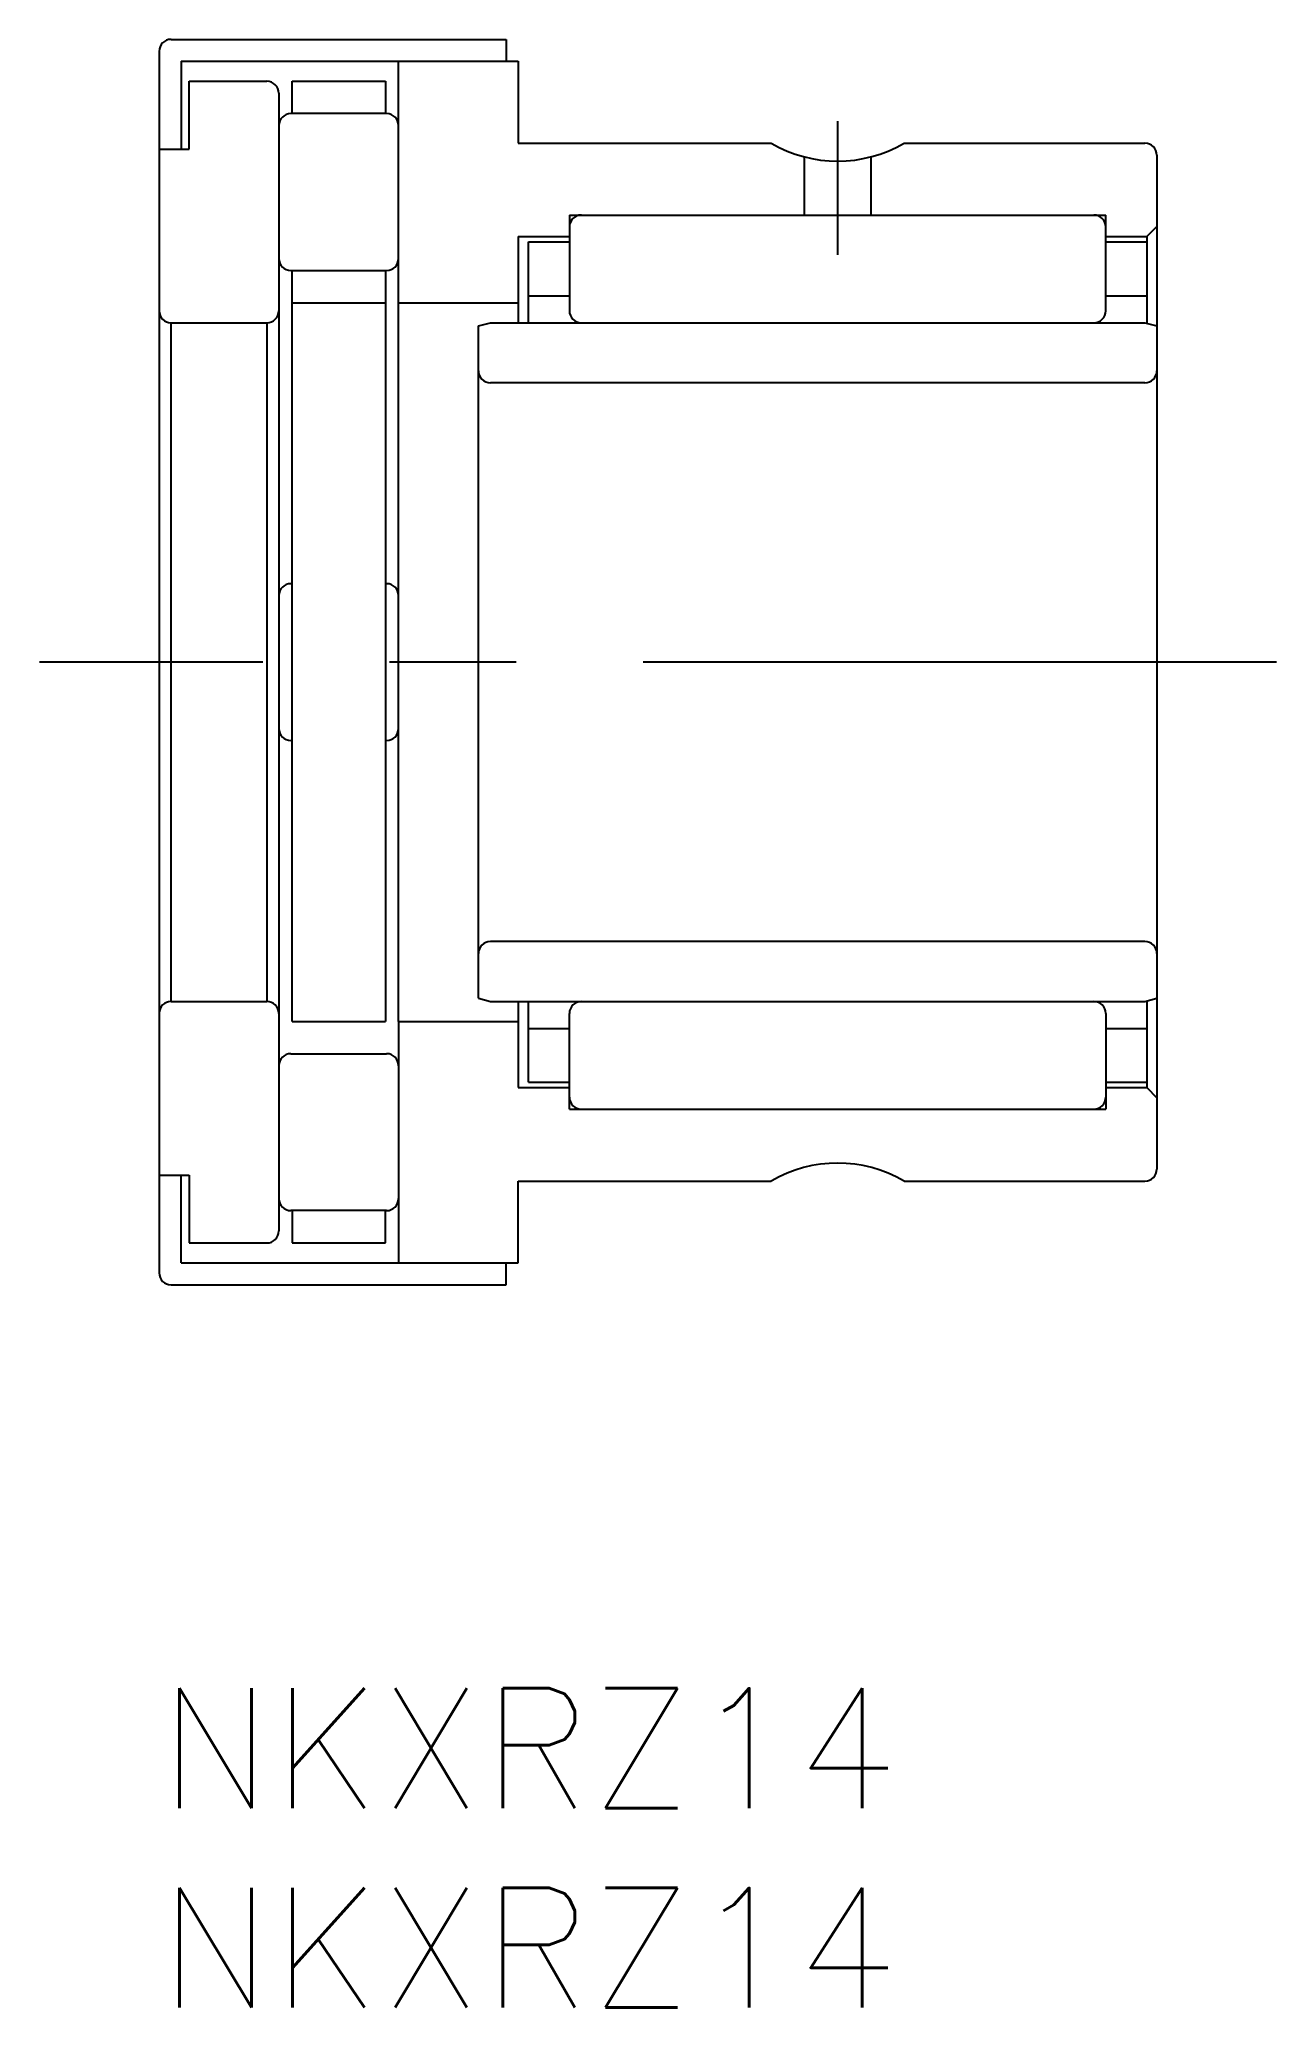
# Model space of a CAD drawing. Extents: x -3 to 28, y -8 to 41.3.
import ezdxf

# ---------------------------------------------------------------- set-up
doc = ezdxf.new("R2010")
doc.units = 0
doc.header["$LTSCALE"] = 0.5
doc.linetypes.add('CENTER', pattern=[50.8, 31.75, -6.35, 6.35, -6.35])
for name, color, linetype in [('MSM_CENTER', 1, 'CENTER'), ('MSM_CONTINUOUS', 7, 'CONTINUOUS'), ('MSM_PART_NUMBER', 7, 'CONTINUOUS')]:
    doc.layers.add(name, color=color, linetype=linetype)
doc.styles.get("Standard").update_dxf_attribs({"font": 'txt.shx', "height": 3, "bigfont": 'bigfont.shx'})

# ---------------------------------------------------------------- blocks, each defined once
blk = doc.blocks.new('*U2')
at = {"layer": 'MSM_PART_NUMBER'}
blk.add_text('NKXRZ14', height=3, dxfattribs=at).set_placement((0, -3))
blk = doc.blocks.new('*U3')
at = {"layer": 'MSM_PART_NUMBER'}
blk.add_text('NKXRZ14', height=3, dxfattribs=at).set_placement((0, -8))

msp = doc.modelspace()

# ---------------------------------------------------------------- linework, layer by layer
at = {"layer": 'MSM_CENTER'}
for p, q in [((17, 39.256), (17, 35.906)), ((28, 25.706), (-3, 25.706))]:
    msp.add_line(p, q, dxfattribs=at)
at = {"layer": 'MSM_CONTINUOUS'}
for p, q in [((0, 41.006), (0, 10.406)), ((0.3, 41.306), (8.7, 41.306)), ((8.7, 41.306), (8.7, 40.756)), ((0.55, 40.756), (9, 40.756)), ((0.55, 40.756), (0.55, 38.556)), ((6, 34.706), (6, 40.756)), ((9, 40.756), (9, 38.706)), ((0.75, 38.556), (0.75, 40.256)), ((0.75, 40.256), (2.7, 40.256)), ((3, 39.956), (3, 11.456)), ((3.33, 40.256), (5.67, 40.256)), ((3.33, 39.446), (3.33, 40.256)), ((5.67, 40.256), (5.67, 39.446)), ((5.7, 39.446), (3.3, 39.446)), ((0, 38.556), (0.75, 38.556)), ((9, 38.706), (15.336, 38.706)), ((18.664, 38.706), (24.7, 38.706)), ((16.17, 36.906), (16.17, 38.362)), ((17.83, 38.362), (17.83, 36.906)), ((25, 38.406), (25, 13.006)), ((10.28, 36.906), (23.72, 36.906)), ((10.28, 36.906), (10.28, 34.506)), ((23.72, 34.506), (23.72, 36.906)), ((24.744, 36.366), (25, 36.622)), ((9, 36.366), (10.28, 36.366)), ((9, 36.366), (9, 34.206)), ((9.256, 36.231), (10.28, 36.231)), ((9.256, 34.206), (9.256, 36.231)), ((23.72, 36.366), (24.744, 36.366)), ((23.72, 36.231), (24.744, 36.231)), ((24.744, 36.366), (24.744, 34.194)), ((3.3, 35.516), (5.7, 35.516)), ((3.33, 16.706), (3.33, 35.516)), ((5.67, 35.516), (5.67, 16.706)), ((3.33, 34.706), (5.67, 34.706)), ((6, 34.706), (9, 34.706)), ((6, 16.706), (6, 34.706)), ((9.256, 34.881), (10.28, 34.881)), ((23.72, 34.881), (24.744, 34.881)), ((0.3, 34.206), (2.7, 34.206)), ((0.3, 17.206), (0.3, 34.206)), ((2.7, 34.206), (2.7, 17.206)), ((8, 34.126), (8.3, 34.206)), ((8, 17.287), (8, 34.126)), ((8.3, 34.206), (24.7, 34.206)), ((24.7, 34.206), (25, 34.126)), ((24.7, 32.706), (8.3, 32.706)), ((3.33, 27.671), (3.3, 27.671)), ((5.7, 27.671), (5.67, 27.671)), ((3.3, 23.741), (3.33, 23.741)), ((5.67, 23.741), (5.7, 23.741)), ((24.7, 18.706), (8.3, 18.706)), ((8, 17.287), (8.3, 17.206)), ((24.7, 17.206), (25, 17.287)), ((0.3, 17.206), (2.7, 17.206)), ((8.3, 17.206), (24.7, 17.206)), ((9, 17.206), (9, 15.046)), ((9.256, 15.181), (9.256, 17.206)), ((10.28, 14.506), (10.28, 16.906)), ((23.72, 16.906), (23.72, 14.506)), ((24.744, 17.218), (24.744, 15.046)), ((3.33, 16.706), (5.67, 16.706)), ((6, 16.706), (9, 16.706)), ((6, 16.706), (6, 10.656)), ((9.256, 16.531), (10.28, 16.531)), ((23.72, 16.531), (24.744, 16.531)), ((3.3, 15.896), (5.7, 15.896)), ((9, 15.046), (10.28, 15.046)), ((9.256, 15.181), (10.28, 15.181)), ((23.72, 15.181), (24.744, 15.181)), ((23.72, 15.046), (24.744, 15.046)), ((24.744, 15.046), (25, 14.79)), ((10.28, 14.506), (23.72, 14.506)), ((0, 12.856), (0.75, 12.856)), ((0.55, 10.656), (0.55, 12.856)), ((0.75, 12.856), (0.75, 11.156)), ((9, 10.656), (9, 12.706)), ((9, 12.706), (15.336, 12.706)), ((18.664, 12.706), (24.7, 12.706)), ((5.7, 11.966), (3.3, 11.966)), ((3.33, 11.966), (3.33, 11.156)), ((5.67, 11.156), (5.67, 11.966)), ((0.75, 11.156), (2.7, 11.156)), ((3.33, 11.156), (5.67, 11.156)), ((0.55, 10.656), (9, 10.656)), ((8.7, 10.106), (8.7, 10.656)), ((0.3, 10.106), (8.7, 10.106))]:
    msp.add_line(p, q, dxfattribs=at)
for centre, radius, start, end in [((0.3, 41.006), 0.3, 90, 180), ((2.7, 39.956), 0.3, 0, 90), ((3.3, 39.146), 0.3, 90, 180), ((5.7, 39.146), 0.3, 0, 90), ((17, 41.556), 3.3, 239.7274, 300.2726), ((24.7, 38.406), 0.3, 0, 90), ((10.58, 36.606), 0.3, 90, 180), ((23.42, 36.606), 0.3, 0, 90), ((3.3, 35.816), 0.3, 180, 270), ((5.7, 35.816), 0.3, 270, 0), ((0.3, 34.506), 0.3, 180, 270), ((2.7, 34.506), 0.3, 270, 0), ((10.58, 34.506), 0.3, 180, 270), ((23.42, 34.506), 0.3, 270, 0), ((8.3, 33.006), 0.3, 179.9998, 269.9998), ((24.7, 33.006), 0.3, 269.9998, 0), ((3.3, 27.371), 0.3, 90, 180), ((5.7, 27.371), 0.3, 0, 90), ((3.3, 24.041), 0.3, 180, 270), ((5.7, 24.041), 0.3, 270, 0), ((8.3, 18.406), 0.3, 90.0002, 180.0002), ((24.7, 18.406), 0.3, 0, 90.0002), ((0.3, 16.906), 0.3, 90, 180), ((2.7, 16.906), 0.3, 0, 90), ((10.58, 16.906), 0.3, 90, 180), ((23.42, 16.906), 0.3, 0, 90), ((3.3, 15.596), 0.3, 90, 180), ((5.7, 15.596), 0.3, 0, 90), ((10.58, 14.806), 0.3, 180, 270), ((23.42, 14.806), 0.3, 270, 0), ((17, 9.856), 3.3, 59.7274, 120.2726), ((24.7, 13.006), 0.3, 270, 0), ((3.3, 12.266), 0.3, 180, 270), ((5.7, 12.266), 0.3, 270, 0), ((2.7, 11.456), 0.3, 270, 0), ((0.3, 10.406), 0.3, 180, 270)]:
    msp.add_arc(centre, radius, start, end, dxfattribs=at)

# ---------------------------------------------------------------- block references
for name in ['*U2', '*U3']:
    msp.add_blockref(name, (0, 0), dxfattribs=at)

doc.saveas('drawing.dxf')
